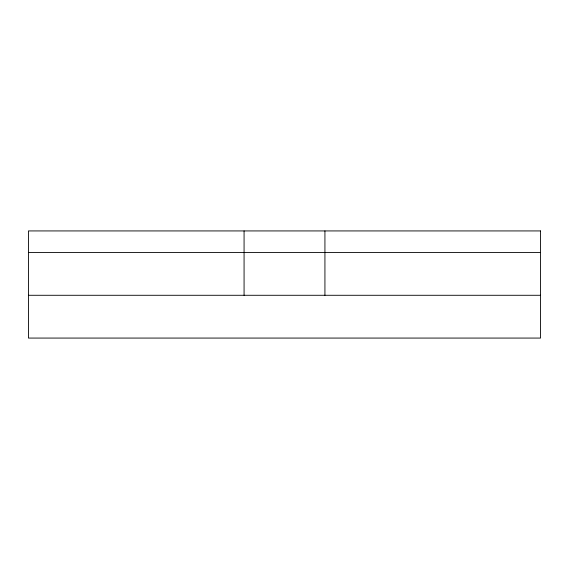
<?xml version="1.0" encoding="UTF-8"?>
<svg xmlns="http://www.w3.org/2000/svg" width="569" height="569" viewBox="0 0 569 569"><rect width="100%" height="100%" fill="white"/><g stroke="black" fill="none" stroke-linecap="round" stroke-linejoin="round"><path stroke-width="0.85" d="M28.45 252.494L540.55 252.494M28.45 295.283L540.55 295.283M324.927 230.929L324.927 295.283M244.073 230.929L244.073 295.283M540.55 230.929L28.45 230.929L28.45 338.071L540.55 338.071L540.55 230.929"/></g></svg>
